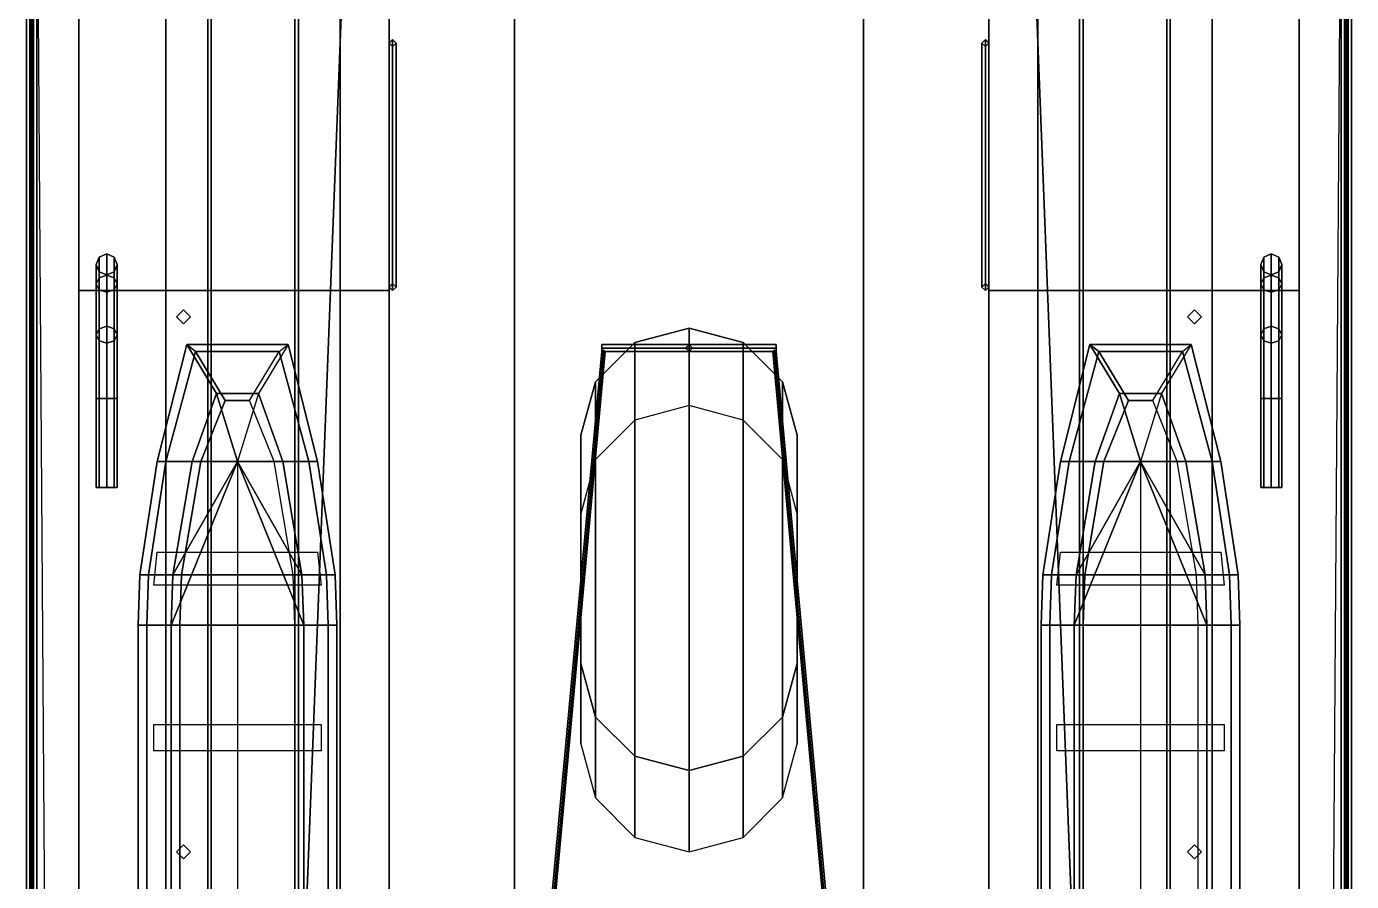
# Model space of a CAD drawing. Header units: millimetres. Extents: x -4 to 4, y -29 to 80.
# Drawn here: x -3.8 to 3.8, y -2.89 to 2.01 of the extents above; entities that cross this region are included whole.
import ezdxf

# ---------------------------------------------------------------- set-up
doc = ezdxf.new("R2010")
doc.units = ezdxf.units.MM
for name, color, linetype in [('boats', 1, 'Continuous'), ('deck', 2, 'Continuous'), ('patch', 6, 'Continuous'), ('railings', 6, 'Continuous'), ('rails', 5, 'Continuous'), ('superstructure', 3, 'Continuous')]:
    doc.layers.add(name, color=color, linetype=linetype)

msp = doc.modelspace()

# ---------------------------------------------------------------- linework, layer by layer
for points in [[(-3.8, -4.21), (-3.78, -4.21, 1), (-3.78, 3.18, 1), (-3.8, 3.18)], [(-3.8, -4.21, -0.91), (-3.8, -4.21), (-3.8, 3.18), (-3.8, 3.18, -0.91)], [(-3.5, -4.21, -1.75), (-3.8, -4.21, -0.91), (-3.8, 3.18, -0.91), (-3.5, 3.18, -1.75)], [(-3.78, -4.21, 1.23), (-3.762, -4.21, 1.2751), (-3.762, 3.18, 1.2751), (-3.78, 3.18, 1.23)], [(-3.78, -4.21, 1), (-3.7715, -4.21, 1.1301), (-3.7715, 3.18, 1.1301), (-3.78, 3.18, 1)], [(-3.7715, -4.21, 1.1301), (-3.78, -4.21, 1.16), (-3.78, 3.18, 1.16), (-3.7715, 3.18, 1.1301)], [(-3.78, -4.21, 1.16), (-3.78, -4.21, 1.23), (-3.78, 3.18, 1.23), (-3.78, 3.18, 1.16)], [(-3.762, -4.21, 1.2751), (-3.74, -4.21, 1.61), (-3.74, 3.18, 1.61), (-3.762, 3.18, 1.2751)], [(-3.76, -4.21, 1.67), (-3.74, -4.21, 1.69), (-3.74, 3.18, 1.69), (-3.76, 3.18, 1.67)], [(-3.76, -4.21, 1.63), (-3.76, -4.21, 1.67), (-3.76, 3.18, 1.67), (-3.76, 3.18, 1.63)], [(-3.74, -4.21, 1.61), (-3.76, -4.21, 1.63), (-3.76, 3.18, 1.63), (-3.74, 3.18, 1.61)], [(-3, -4.21, -2.15), (-3.5, -4.21, -1.75), (-3.5, 3.18, -1.75), (-3, 3.18, -2.15)], [(-2, -4.21, -2.33), (-3, -4.21, -2.15), (-3, 3.18, -2.15), (-2, 3.18, -2.33)], [(-1, -4.21, -2.36), (-2, -4.21, -2.33), (-2, 3.18, -2.33), (-1, 3.18, -2.36)], [(1, -4.21, -2.36), (-1, -4.21, -2.36), (-1, 3.18, -2.36), (1, 3.18, -2.36)], [(2, -4.21, -2.33), (1, -4.21, -2.36), (1, 3.18, -2.36), (2, 3.18, -2.33)], [(3, -4.21, -2.15), (2, -4.21, -2.33), (2, 3.18, -2.33), (3, 3.18, -2.15)], [(3.5, -4.21, -1.75), (3, -4.21, -2.15), (3, 3.18, -2.15), (3.5, 3.18, -1.75)], [(3.8, -4.21, -0.91), (3.5, -4.21, -1.75), (3.5, 3.18, -1.75), (3.8, 3.18, -0.91)], [(3.74, -4.21, 1.61), (3.762, -4.21, 1.2751), (3.762, 3.18, 1.2751), (3.74, 3.18, 1.61)], [(3.76, -4.21, 1.63), (3.74, -4.21, 1.61), (3.74, 3.18, 1.61), (3.76, 3.18, 1.63)], [(3.74, -4.21, 1.69), (3.76, -4.21, 1.67), (3.76, 3.18, 1.67), (3.74, 3.18, 1.69)], [(3.76, -4.21, 1.67), (3.76, -4.21, 1.63), (3.76, 3.18, 1.63), (3.76, 3.18, 1.67)], [(3.762, -4.21, 1.2751), (3.78, -4.21, 1.23), (3.78, 3.18, 1.23), (3.762, 3.18, 1.2751)], [(3.7715, -4.21, 1.1301), (3.78, -4.21, 1), (3.78, 3.18, 1), (3.7715, 3.18, 1.1301)], [(3.78, -4.21, 1.16), (3.7715, -4.21, 1.1301), (3.7715, 3.18, 1.1301), (3.78, 3.18, 1.16)], [(3.78, -4.21, 1), (3.8, -4.21), (3.8, 3.18), (3.78, 3.18, 1)], [(3.78, -4.21, 1.23), (3.78, -4.21, 1.16), (3.78, 3.18, 1.16), (3.78, 3.18, 1.23)], [(3.8, -4.21), (3.8, -4.21, -0.91), (3.8, 3.18, -0.91), (3.8, 3.18)]]:
    msp.add_3dface(points)
at = {"layer": 'boats'}
for points in [[(-3.05, -0.48, 4.14), (-3, -0.48, 4.14), (-2.83, 0.15, 4.14), (-2.88, 0.19, 4.14)], [(-2.85, -0.48, 3.64), (-3.05, -0.48, 4.14), (-2.88, 0.19, 4.14), (-2.71, -0.09, 3.64)], [(-2.88, 0.19, 4.14), (-2.83, 0.15, 4.14), (-2.35, 0.15, 4.14), (-2.3, 0.19, 4.14)], [(-2.71, -0.09, 3.64), (-2.88, 0.19, 4.14), (-2.3, 0.19, 4.14), (-2.47, -0.09, 3.64)], [(-2.33, -0.48, 3.64), (-2.13, -0.48, 4.14), (-2.3, 0.19, 4.14), (-2.47, -0.09, 3.64)], [(-2.13, -0.48, 4.14), (-2.18, -0.48, 4.14), (-2.35, 0.15, 4.14), (-2.3, 0.19, 4.14)], [(2.33, -0.48, 3.64), (2.13, -0.48, 4.14), (2.3, 0.19, 4.14), (2.47, -0.09, 3.64)], [(2.13, -0.48, 4.14), (2.18, -0.48, 4.14), (2.35, 0.15, 4.14), (2.3, 0.19, 4.14)], [(2.47, -0.09, 3.64), (2.3, 0.19, 4.14), (2.88, 0.19, 4.14), (2.71, -0.09, 3.64)], [(2.3, 0.19, 4.14), (2.35, 0.15, 4.14), (2.83, 0.15, 4.14), (2.88, 0.19, 4.14)], [(2.85, -0.48, 3.64), (3.05, -0.48, 4.14), (2.88, 0.19, 4.14), (2.71, -0.09, 3.64)], [(3.05, -0.48, 4.14), (3, -0.48, 4.14), (2.83, 0.15, 4.14), (2.88, 0.19, 4.14)], [(-3, -0.48, 4.14), (-2.8, -0.48, 3.64), (-2.66, -0.13, 3.64), (-2.83, 0.15, 4.14)], [(-2.83, 0.15, 4.14), (-2.66, -0.13, 3.64), (-2.52, -0.13, 3.64), (-2.35, 0.15, 4.14)], [(-2.18, -0.48, 4.14), (-2.38, -0.48, 3.64), (-2.52, -0.13, 3.64), (-2.35, 0.15, 4.14)], [(2.18, -0.48, 4.14), (2.38, -0.48, 3.64), (2.52, -0.13, 3.64), (2.35, 0.15, 4.14)], [(2.35, 0.15, 4.14), (2.52, -0.13, 3.64), (2.66, -0.13, 3.64), (2.83, 0.15, 4.14)], [(3, -0.48, 4.14), (2.8, -0.48, 3.64), (2.66, -0.13, 3.64), (2.83, 0.15, 4.14)], [(-2.59, -0.48, 3.56), (-2.85, -0.48, 3.64), (-2.71, -0.09, 3.64), (-2.59, -0.48, 3.56)], [(-2.8, -0.48, 3.64), (-2.38, -0.48, 3.64), (-2.52, -0.13, 3.64), (-2.66, -0.13, 3.64)], [(-2.59, -0.48, 3.56), (-2.71, -0.09, 3.64), (-2.47, -0.09, 3.64), (-2.59, -0.48, 3.56)], [(-2.59, -0.48, 3.56), (-2.33, -0.48, 3.64), (-2.47, -0.09, 3.64), (-2.59, -0.48, 3.56)], [(2.59, -0.48, 3.56), (2.33, -0.48, 3.64), (2.47, -0.09, 3.64), (2.59, -0.48, 3.56)], [(2.38, -0.48, 3.64), (2.8, -0.48, 3.64), (2.66, -0.13, 3.64), (2.52, -0.13, 3.64)], [(2.59, -0.48, 3.56), (2.47, -0.09, 3.64), (2.71, -0.09, 3.64), (2.59, -0.48, 3.56)], [(2.59, -0.48, 3.56), (2.85, -0.48, 3.64), (2.71, -0.09, 3.64), (2.59, -0.48, 3.56)], [(-3.15, -1.13, 4.14), (-3.1, -1.13, 4.14), (-3, -0.48, 4.14), (-3.05, -0.48, 4.14)], [(-2.96, -1.13, 3.64), (-3.15, -1.13, 4.14), (-3.05, -0.48, 4.14), (-2.85, -0.48, 3.64)], [(-3.1, -1.13, 4.14), (-2.91, -1.13, 3.64), (-2.8, -0.48, 3.64), (-3, -0.48, 4.14)], [(-2.59, -0.48, 3.56), (-2.97, -1.42, 3.64), (-2.96, -1.13, 3.64), (-2.59, -0.48, 3.56)], [(-2.59, -3.68, 3.56), (-2.97, -3.08, 3.64), (-2.97, -1.42, 3.64), (-2.59, -0.48, 3.56)], [(-2.59, -0.48, 3.56), (-2.96, -1.13, 3.64), (-2.85, -0.48, 3.64), (-2.59, -0.48, 3.56)], [(-2.91, -1.13, 3.64), (-2.27, -1.13, 3.64), (-2.38, -0.48, 3.64), (-2.8, -0.48, 3.64)], [(-2.59, -0.48, 3.56), (-2.22, -1.13, 3.64), (-2.33, -0.48, 3.64), (-2.59, -0.48, 3.56)], [(-2.59, -0.48, 3.56), (-2.21, -1.42, 3.64), (-2.22, -1.13, 3.64), (-2.59, -0.48, 3.56)], [(-2.59, -3.68, 3.56), (-2.21, -3.08, 3.64), (-2.21, -1.42, 3.64), (-2.59, -0.48, 3.56)], [(-2.08, -1.13, 4.14), (-2.27, -1.13, 3.64), (-2.38, -0.48, 3.64), (-2.18, -0.48, 4.14)], [(-2.22, -1.13, 3.64), (-2.03, -1.13, 4.14), (-2.13, -0.48, 4.14), (-2.33, -0.48, 3.64)], [(-2.03, -1.13, 4.14), (-2.08, -1.13, 4.14), (-2.18, -0.48, 4.14), (-2.13, -0.48, 4.14)], [(2.22, -1.13, 3.64), (2.03, -1.13, 4.14), (2.13, -0.48, 4.14), (2.33, -0.48, 3.64)], [(2.03, -1.13, 4.14), (2.08, -1.13, 4.14), (2.18, -0.48, 4.14), (2.13, -0.48, 4.14)], [(2.08, -1.13, 4.14), (2.27, -1.13, 3.64), (2.38, -0.48, 3.64), (2.18, -0.48, 4.14)], [(2.59, -3.68, 3.56), (2.21, -3.08, 3.64), (2.21, -1.42, 3.64), (2.59, -0.48, 3.56)], [(2.59, -0.48, 3.56), (2.21, -1.42, 3.64), (2.22, -1.13, 3.64), (2.59, -0.48, 3.56)], [(2.59, -0.48, 3.56), (2.22, -1.13, 3.64), (2.33, -0.48, 3.64), (2.59, -0.48, 3.56)], [(2.27, -1.13, 3.64), (2.91, -1.13, 3.64), (2.8, -0.48, 3.64), (2.38, -0.48, 3.64)], [(2.59, -3.68, 3.56), (2.97, -3.08, 3.64), (2.97, -1.42, 3.64), (2.59, -0.48, 3.56)], [(2.59, -0.48, 3.56), (2.96, -1.13, 3.64), (2.85, -0.48, 3.64), (2.59, -0.48, 3.56)], [(2.59, -0.48, 3.56), (2.97, -1.42, 3.64), (2.96, -1.13, 3.64), (2.59, -0.48, 3.56)], [(3.1, -1.13, 4.14), (2.91, -1.13, 3.64), (2.8, -0.48, 3.64), (3, -0.48, 4.14)], [(2.96, -1.13, 3.64), (3.15, -1.13, 4.14), (3.05, -0.48, 4.14), (2.85, -0.48, 3.64)], [(3.15, -1.13, 4.14), (3.1, -1.13, 4.14), (3, -0.48, 4.14), (3.05, -0.48, 4.14)], [(-2.11, -1.19, 4.03), (-3.07, -1.19, 4.03), (-3.05, -1, 4.03), (-2.13, -1, 4.03)], [(3.07, -1.19, 4.03), (2.11, -1.19, 4.03), (2.13, -1, 4.03), (3.05, -1, 4.03)], [(-3.16, -1.42, 4.14), (-3.11, -1.42, 4.14), (-3.1, -1.13, 4.14), (-3.15, -1.13, 4.14)], [(-2.97, -1.42, 3.64), (-3.16, -1.42, 4.14), (-3.15, -1.13, 4.14), (-2.96, -1.13, 3.64)], [(-3.11, -1.42, 4.14), (-2.92, -1.42, 3.64), (-2.91, -1.13, 3.64), (-3.1, -1.13, 4.14)], [(-2.92, -1.42, 3.64), (-2.26, -1.42, 3.64), (-2.27, -1.13, 3.64), (-2.91, -1.13, 3.64)], [(-2.07, -1.42, 4.14), (-2.26, -1.42, 3.64), (-2.27, -1.13, 3.64), (-2.08, -1.13, 4.14)], [(-2.21, -1.42, 3.64), (-2.02, -1.42, 4.14), (-2.03, -1.13, 4.14), (-2.22, -1.13, 3.64)], [(-2.02, -1.42, 4.14), (-2.07, -1.42, 4.14), (-2.08, -1.13, 4.14), (-2.03, -1.13, 4.14)], [(2.21, -1.42, 3.64), (2.02, -1.42, 4.14), (2.03, -1.13, 4.14), (2.22, -1.13, 3.64)], [(2.02, -1.42, 4.14), (2.07, -1.42, 4.14), (2.08, -1.13, 4.14), (2.03, -1.13, 4.14)], [(2.07, -1.42, 4.14), (2.26, -1.42, 3.64), (2.27, -1.13, 3.64), (2.08, -1.13, 4.14)], [(2.26, -1.42, 3.64), (2.92, -1.42, 3.64), (2.91, -1.13, 3.64), (2.27, -1.13, 3.64)], [(3.11, -1.42, 4.14), (2.92, -1.42, 3.64), (2.91, -1.13, 3.64), (3.1, -1.13, 4.14)], [(2.97, -1.42, 3.64), (3.16, -1.42, 4.14), (3.15, -1.13, 4.14), (2.96, -1.13, 3.64)], [(3.16, -1.42, 4.14), (3.11, -1.42, 4.14), (3.1, -1.13, 4.14), (3.15, -1.13, 4.14)], [(-3.16, -3.08, 4.14), (-3.11, -3.08, 4.14), (-3.11, -1.42, 4.14), (-3.16, -1.42, 4.14)], [(-2.97, -3.08, 3.64), (-3.16, -3.08, 4.14), (-3.16, -1.42, 4.14), (-2.97, -1.42, 3.64)], [(-3.11, -3.08, 4.14), (-2.92, -3.08, 3.64), (-2.92, -1.42, 3.64), (-3.11, -1.42, 4.14)], [(-2.92, -3.08, 3.64), (-2.26, -3.08, 3.64), (-2.26, -1.42, 3.64), (-2.92, -1.42, 3.64)], [(-2.07, -3.08, 4.14), (-2.26, -3.08, 3.64), (-2.26, -1.42, 3.64), (-2.07, -1.42, 4.14)], [(-2.21, -3.08, 3.64), (-2.02, -3.08, 4.14), (-2.02, -1.42, 4.14), (-2.21, -1.42, 3.64)], [(-2.02, -3.08, 4.14), (-2.07, -3.08, 4.14), (-2.07, -1.42, 4.14), (-2.02, -1.42, 4.14)], [(2.21, -3.08, 3.64), (2.02, -3.08, 4.14), (2.02, -1.42, 4.14), (2.21, -1.42, 3.64)], [(2.02, -3.08, 4.14), (2.07, -3.08, 4.14), (2.07, -1.42, 4.14), (2.02, -1.42, 4.14)], [(2.07, -3.08, 4.14), (2.26, -3.08, 3.64), (2.26, -1.42, 3.64), (2.07, -1.42, 4.14)], [(2.26, -3.08, 3.64), (2.92, -3.08, 3.64), (2.92, -1.42, 3.64), (2.26, -1.42, 3.64)], [(3.11, -3.08, 4.14), (2.92, -3.08, 3.64), (2.92, -1.42, 3.64), (3.11, -1.42, 4.14)], [(2.97, -3.08, 3.64), (3.16, -3.08, 4.14), (3.16, -1.42, 4.14), (2.97, -1.42, 3.64)], [(3.16, -3.08, 4.14), (3.11, -3.08, 4.14), (3.11, -1.42, 4.14), (3.16, -1.42, 4.14)], [(-2.11, -2.14, 4.03), (-3.07, -2.14, 4.03), (-3.07, -1.99, 4.03), (-2.11, -1.99, 4.03)], [(3.07, -2.14, 4.03), (2.11, -2.14, 4.03), (2.11, -1.99, 4.03), (3.07, -1.99, 4.03)]]:
    msp.add_3dface(points, dxfattribs=at)
at = {"layer": 'deck'}
for points in [[(-2.24, -4.21, 1.69), (-2.24, -8.82, 1.69), (-1.72, -8.82, 1.69), (-1.72, 9.14, 1.69)], [(-2.24, 3.18, 1.69), (-2.24, 3.18, 1.69), (-2.24, -4.21, 1.69), (-1.72, 9.14, 1.69)], [(1.72, 9.14, 1.69), (1.72, -8.82, 1.69), (2.24, -8.82, 1.69), (2.24, -4.21, 1.69)], [(1.72, 9.14, 1.69), (1.72, 9.14, 1.69), (2.24, -4.21, 1.69), (2.24, 3.18, 1.69)], [(-3.74, 3.18, 1.69), (-3.69, -4.21, 1.69), (-2.76, -4.21, 1.69), (-2.76, 3.18, 1.69)], [(-2.74, 3.18, 1.69), (-2.74, -4.21, 1.69), (-2.26, -4.21, 1.69), (-2.26, 3.18, 1.69)], [(2.26, 3.18, 1.69), (2.26, -4.21, 1.69), (2.74, -4.21, 1.69), (2.74, 3.18, 1.69)], [(2.76, 3.18, 1.69), (2.76, -4.21, 1.69), (3.69, -4.21, 1.69), (3.74, 3.18, 1.69)]]:
    msp.add_3dface(points, dxfattribs=at)
at = {"layer": 'patch'}
for points in [[(-1.7, 1.94, 4.56), (-1.72, 1.92, 4.54), (-1.72, 0.52, 4.54), (-1.7, 0.5, 4.56)], [(-1.7, 1.94, 4.07), (-1.72, 1.92, 4.05), (-1.72, 0.52, 4.05), (-1.7, 0.5, 4.07)], [(-1.72, 1.92, 4.54), (-1.7, 1.9, 4.52), (-1.7, 0.54, 4.52), (-1.72, 0.52, 4.54)], [(-1.72, 1.92, 4.05), (-1.7, 1.9, 4.03), (-1.7, 0.54, 4.03), (-1.72, 0.52, 4.05)], [(-1.68, 1.92, 4.54), (-1.7, 1.94, 4.56), (-1.7, 0.5, 4.56), (-1.68, 0.52, 4.54)], [(-1.68, 1.92, 4.05), (-1.7, 1.94, 4.07), (-1.7, 0.5, 4.07), (-1.68, 0.52, 4.05)], [(-1.7, 1.9, 4.52), (-1.68, 1.92, 4.54), (-1.68, 0.52, 4.54), (-1.7, 0.54, 4.52)], [(-1.7, 1.9, 4.03), (-1.68, 1.92, 4.05), (-1.68, 0.52, 4.05), (-1.7, 0.54, 4.03)], [(1.68, 1.92, 4.54), (1.7, 1.94, 4.52), (1.7, 0.5, 4.52), (1.68, 0.52, 4.54)], [(1.68, 1.92, 4.05), (1.7, 1.94, 4.03), (1.7, 0.5, 4.03), (1.68, 0.52, 4.05)], [(1.7, 1.9, 4.56), (1.68, 1.92, 4.54), (1.68, 0.52, 4.54), (1.7, 0.54, 4.56)], [(1.7, 1.9, 4.07), (1.68, 1.92, 4.05), (1.68, 0.52, 4.05), (1.7, 0.54, 4.07)], [(1.7, 1.94, 4.52), (1.72, 1.92, 4.54), (1.72, 0.52, 4.54), (1.7, 0.5, 4.52)], [(1.7, 1.94, 4.03), (1.72, 1.92, 4.05), (1.72, 0.52, 4.05), (1.7, 0.5, 4.03)], [(1.72, 1.92, 4.54), (1.7, 1.9, 4.56), (1.7, 0.54, 4.56), (1.72, 0.52, 4.54)], [(1.72, 1.92, 4.05), (1.7, 1.9, 4.07), (1.7, 0.54, 4.07), (1.72, 0.52, 4.05)]]:
    msp.add_3dface(points, dxfattribs=at)
at = {"layer": 'railings'}
for points in [[(-3.74, 3.75, 2.74), (-3.74, 1.84, 2.74), (-3.74, 1.84, 2.68), (-3.74, 3.75, 2.68)], [(3.74, 3.75, 2.74), (3.74, 1.84, 2.74), (3.74, 1.84, 2.68), (3.74, 3.75, 2.68)], [(-3.74, 1.78, 2.74), (-3.74, 1.78, 1.69), (-3.74, 1.84, 1.69), (-3.74, 1.84, 2.74)], [(3.74, 1.78, 2.74), (3.74, 1.78, 1.69), (3.74, 1.84, 1.69), (3.74, 1.84, 2.74)], [(-3.74, 1.78, 2.74), (-3.74, -0.13, 2.74), (-3.74, -0.13, 2.68), (-3.74, 1.78, 2.68)], [(3.74, 1.78, 2.74), (3.74, -0.13, 2.74), (3.74, -0.13, 2.68), (3.74, 1.78, 2.68)], [(-3.74, -0.19, 2.74), (-3.74, -0.19, 1.69), (-3.74, -0.13, 1.69), (-3.74, -0.13, 2.74)], [(3.74, -0.19, 2.74), (3.74, -0.19, 1.69), (3.74, -0.13, 1.69), (3.74, -0.13, 2.74)], [(-3.74, -0.19, 2.74), (-3.74, -2.1, 2.74), (-3.74, -2.1, 2.68), (-3.74, -0.19, 2.68)], [(3.74, -0.19, 2.74), (3.74, -2.1, 2.74), (3.74, -2.1, 2.68), (3.74, -0.19, 2.68)], [(-3.74, -2.16, 2.74), (-3.74, -2.16, 1.69), (-3.74, -2.1, 1.69), (-3.74, -2.1, 2.74)], [(3.74, -2.16, 2.74), (3.74, -2.16, 1.69), (3.74, -2.1, 1.69), (3.74, -2.1, 2.74)], [(-3.74, -2.16, 2.74), (-3.74, -4.07, 2.74), (-3.74, -4.07, 2.68), (-3.74, -2.16, 2.68)], [(3.74, -2.16, 2.74), (3.74, -4.07, 2.74), (3.74, -4.07, 2.68), (3.74, -2.16, 2.68)]]:
    msp.add_3dface(points, dxfattribs=at)
at = {"layer": 'rails'}
for points in [[(-2.76, 3.18, 1.71), (-2.76, -4.21, 1.71), (-2.74, -4.21, 1.71), (-2.74, 3.18, 1.71)], [(-2.76, -4.21, 1.69), (-2.76, -4.21, 1.71), (-2.76, 3.18, 1.71), (-2.76, 3.18, 1.69)], [(-2.74, 3.18, 1.71), (-2.74, -4.21, 1.71), (-2.74, -4.21, 1.69), (-2.74, 3.18, 1.69)], [(-2.26, 3.18, 1.71), (-2.26, -4.21, 1.71), (-2.24, -4.21, 1.71), (-2.24, 3.18, 1.71)], [(-2.26, -4.21, 1.69), (-2.26, -4.21, 1.71), (-2.26, 3.18, 1.71), (-2.26, 3.18, 1.69)], [(-2.24, 3.18, 1.71), (-2.24, -4.21, 1.71), (-2.24, -4.21, 1.69), (-2.24, 3.18, 1.69)], [(2.24, 3.18, 1.69), (2.24, -4.21, 1.69), (2.24, -4.21, 1.71), (2.24, 3.18, 1.71)], [(2.24, 3.18, 1.71), (2.24, -4.21, 1.71), (2.26, -4.21, 1.71), (2.26, 3.18, 1.71)], [(2.26, -4.21, 1.71), (2.26, -4.21, 1.69), (2.26, 3.18, 1.69), (2.26, 3.18, 1.71)], [(2.74, 3.18, 1.71), (2.74, -4.21, 1.71), (2.76, -4.21, 1.71), (2.76, 3.18, 1.71)], [(2.74, 3.18, 1.69), (2.74, -4.21, 1.69), (2.74, -4.21, 1.71), (2.74, 3.18, 1.71)], [(2.76, -4.21, 1.71), (2.76, -4.21, 1.69), (2.76, 3.18, 1.69), (2.76, 3.18, 1.71)]]:
    msp.add_3dface(points, dxfattribs=at)
at = {"layer": 'superstructure'}
for points in [[(-1.72, 9.14, 1.69), (-1.72, -8.82, 1.69), (-1.72, 5.26, 2.05), (-1.72, 9.14, 2.05)], [(1.72, 5.26, 2.05), (1.72, -8.82, 1.69), (1.72, 9.14, 1.69), (1.72, 9.14, 2.05)], [(-1.72, 5.26, 2.05), (-1.72, -8.82, 1.69), (-1.72, -5.55, 3.4), (-1.72, 0.5, 3.4)], [(-1.72, 5.26, 3.46), (-1.72, 5.26, 2.05), (-1.72, 0.5, 3.4), (-1.72, 4.4422, 3.46)], [(1.72, -5.55, 3.4), (1.72, -8.82, 1.69), (1.72, 5.26, 2.05), (1.72, 0.5, 3.4)], [(1.72, 5.26, 2.05), (1.72, 5.26, 3.46), (1.72, 4.4443, 3.46), (1.72, 0.5, 3.4)], [(-1.72, 4.4422, 3.46), (-1.72, 0.5, 3.4), (-1.72, 0.5, 3.56), (-1.72, 4.4422, 3.56)], [(-1.72, 4.44, 3.56), (-1.72, -5.36, 3.56), (1.72, -5.36, 3.56), (1.72, 4.44, 3.56)], [(1.72, 0.5, 3.4), (1.72, 4.4422, 3.46), (1.72, 4.4422, 3.56), (1.72, 0.5, 3.56)], [(-1.7, 1.94, 3.56), (-1.72, 1.92, 3.56), (-1.72, 1.92, 4.54), (-1.7, 1.94, 4.56)], [(-1.72, 1.92, 3.56), (-1.7, 1.9, 3.56), (-1.7, 1.9, 4.52), (-1.72, 1.92, 4.54)], [(-1.68, 1.92, 3.56), (-1.7, 1.94, 3.56), (-1.7, 1.94, 4.56), (-1.68, 1.92, 4.54)], [(-1.7, 1.9, 3.56), (-1.68, 1.92, 3.56), (-1.68, 1.92, 4.54), (-1.7, 1.9, 4.52)], [(1.7, 1.94, 3.56), (1.68, 1.92, 3.56), (1.68, 1.92, 4.54), (1.7, 1.94, 4.56)], [(1.68, 1.92, 3.56), (1.7, 1.9, 3.56), (1.7, 1.9, 4.52), (1.68, 1.92, 4.54)], [(1.72, 1.92, 3.56), (1.7, 1.94, 3.56), (1.7, 1.94, 4.56), (1.72, 1.92, 4.54)], [(1.7, 1.9, 3.56), (1.72, 1.92, 3.56), (1.72, 1.92, 4.54), (1.7, 1.9, 4.52)], [(-3.3824, 0.6924, 1.69), (-3.4, 0.65, 1.69), (-3.4, 0.65, 5.51), (-3.3824, 0.6924, 5.51)], [(-3.3824, 0.6924, 5.51), (-3.4, 0.65, 5.51), (-3.4, 0.5391, 5.837), (-3.3824, 0.5739, 5.8614)], [(-3.34, 0.71, 1.69), (-3.3824, 0.6924, 1.69), (-3.3824, 0.6924, 5.51), (-3.34, 0.71, 5.51)], [(-3.34, 0.71, 5.51), (-3.3824, 0.6924, 5.51), (-3.3824, 0.5739, 5.8614), (-3.34, 0.5883, 5.8714)], [(-3.2976, 0.6924, 1.69), (-3.34, 0.71, 1.69), (-3.34, 0.71, 5.51), (-3.2976, 0.6924, 5.51)], [(-3.2976, 0.6924, 5.51), (-3.34, 0.71, 5.51), (-3.34, 0.5883, 5.8714), (-3.2976, 0.5739, 5.8614)], [(-3.28, 0.65, 1.69), (-3.2976, 0.6924, 1.69), (-3.2976, 0.6924, 5.51), (-3.28, 0.65, 5.51)], [(-3.28, 0.65, 5.51), (-3.2976, 0.6924, 5.51), (-3.2976, 0.5739, 5.8614), (-3.28, 0.5391, 5.837)], [(3.2976, 0.6924, 1.69), (3.28, 0.65, 1.69), (3.28, 0.65, 5.51), (3.2976, 0.6924, 5.51)], [(3.2976, 0.6924, 5.51), (3.28, 0.65, 5.51), (3.28, 0.5391, 5.837), (3.2976, 0.5739, 5.8614)], [(3.34, 0.71, 1.69), (3.2976, 0.6924, 1.69), (3.2976, 0.6924, 5.51), (3.34, 0.71, 5.51)], [(3.34, 0.71, 5.51), (3.2976, 0.6924, 5.51), (3.2976, 0.5739, 5.8614), (3.34, 0.5883, 5.8714)], [(3.3824, 0.6924, 1.69), (3.34, 0.71, 1.69), (3.34, 0.71, 5.51), (3.3824, 0.6924, 5.51)], [(3.3824, 0.6924, 5.51), (3.34, 0.71, 5.51), (3.34, 0.5883, 5.8714), (3.3824, 0.5739, 5.8614)], [(3.4, 0.65, 1.69), (3.3824, 0.6924, 1.69), (3.3824, 0.6924, 5.51), (3.4, 0.65, 5.51)], [(3.4, 0.65, 5.51), (3.3824, 0.6924, 5.51), (3.3824, 0.5739, 5.8614), (3.4, 0.5391, 5.837)], [(-3.4, 0.65, 1.69), (-3.3824, 0.6076, 1.69), (-3.3824, 0.6076, 5.51), (-3.4, 0.65, 5.51)], [(-3.4, 0.65, 5.51), (-3.3824, 0.6076, 5.51), (-3.3824, 0.5044, 5.8127), (-3.4, 0.5391, 5.837)], [(-3.2976, 0.6076, 1.69), (-3.28, 0.65, 1.69), (-3.28, 0.65, 5.51), (-3.2976, 0.6076, 5.51)], [(-3.2976, 0.6076, 5.51), (-3.28, 0.65, 5.51), (-3.28, 0.5391, 5.837), (-3.2976, 0.5044, 5.8127)], [(3.28, 0.65, 1.69), (3.2976, 0.6076, 1.69), (3.2976, 0.6076, 5.51), (3.28, 0.65, 5.51)], [(3.28, 0.65, 5.51), (3.2976, 0.6076, 5.51), (3.2976, 0.5044, 5.8127), (3.28, 0.5391, 5.837)], [(3.3824, 0.6076, 1.69), (3.4, 0.65, 1.69), (3.4, 0.65, 5.51), (3.3824, 0.6076, 5.51)], [(3.3824, 0.6076, 5.51), (3.4, 0.65, 5.51), (3.4, 0.5391, 5.837), (3.3824, 0.5044, 5.8127)], [(-3.4, 0.2466, 6.2548), (-3.3824, 0.2814, 6.2791), (-3.3824, 0.5739, 5.8614), (-3.4, 0.5391, 5.837)], [(-3.3824, 0.2119, 6.2305), (-3.4, 0.2466, 6.2548), (-3.4, 0.5391, 5.837), (-3.3824, 0.5044, 5.8127)], [(-3.3824, 0.6076, 1.69), (-3.34, 0.59, 1.69), (-3.34, 0.59, 5.51), (-3.3824, 0.6076, 5.51)], [(-3.3824, 0.6076, 5.51), (-3.34, 0.59, 5.51), (-3.34, 0.49, 5.8026), (-3.3824, 0.5044, 5.8127)], [(-3.3824, 0.2814, 6.2791), (-3.34, 0.2958, 6.2892), (-3.34, 0.5883, 5.8714), (-3.3824, 0.5739, 5.8614)], [(-3.34, 0.59, 1.69), (-3.2976, 0.6076, 1.69), (-3.2976, 0.6076, 5.51), (-3.34, 0.59, 5.51)], [(-3.34, 0.59, 5.51), (-3.2976, 0.6076, 5.51), (-3.2976, 0.5044, 5.8127), (-3.34, 0.49, 5.8026)], [(-3.34, 0.2958, 6.2892), (-3.2976, 0.2814, 6.2791), (-3.2976, 0.5739, 5.8614), (-3.34, 0.5883, 5.8714)], [(-3.2976, 0.2814, 6.2791), (-3.28, 0.2466, 6.2548), (-3.28, 0.5391, 5.837), (-3.2976, 0.5739, 5.8614)], [(-3.28, 0.2466, 6.2548), (-3.2976, 0.2119, 6.2305), (-3.2976, 0.5044, 5.8127), (-3.28, 0.5391, 5.837)], [(-1.7, 0.54, 3.56), (-1.72, 0.52, 3.56), (-1.72, 0.52, 4.54), (-1.7, 0.54, 4.52)], [(-1.68, 0.52, 3.56), (-1.7, 0.54, 3.56), (-1.7, 0.54, 4.52), (-1.68, 0.52, 4.54)], [(1.7, 0.54, 3.56), (1.68, 0.52, 3.56), (1.68, 0.52, 4.54), (1.7, 0.54, 4.52)], [(1.72, 0.52, 3.56), (1.7, 0.54, 3.56), (1.7, 0.54, 4.52), (1.72, 0.52, 4.54)], [(3.28, 0.2466, 6.2548), (3.2976, 0.2814, 6.2791), (3.2976, 0.5739, 5.8614), (3.28, 0.5391, 5.837)], [(3.2976, 0.2119, 6.2305), (3.28, 0.2466, 6.2548), (3.28, 0.5391, 5.837), (3.2976, 0.5044, 5.8127)], [(3.2976, 0.6076, 1.69), (3.34, 0.59, 1.69), (3.34, 0.59, 5.51), (3.2976, 0.6076, 5.51)], [(3.2976, 0.6076, 5.51), (3.34, 0.59, 5.51), (3.34, 0.49, 5.8026), (3.2976, 0.5044, 5.8127)], [(3.2976, 0.2814, 6.2791), (3.34, 0.2958, 6.2892), (3.34, 0.5883, 5.8714), (3.2976, 0.5739, 5.8614)], [(3.34, 0.59, 1.69), (3.3824, 0.6076, 1.69), (3.3824, 0.6076, 5.51), (3.34, 0.59, 5.51)], [(3.34, 0.59, 5.51), (3.3824, 0.6076, 5.51), (3.3824, 0.5044, 5.8127), (3.34, 0.49, 5.8026)], [(3.34, 0.2958, 6.2892), (3.3824, 0.2814, 6.2791), (3.3824, 0.5739, 5.8614), (3.34, 0.5883, 5.8714)], [(3.3824, 0.2814, 6.2791), (3.4, 0.2466, 6.2548), (3.4, 0.5391, 5.837), (3.3824, 0.5739, 5.8614)], [(3.4, 0.2466, 6.2548), (3.3824, 0.2119, 6.2305), (3.3824, 0.5044, 5.8127), (3.4, 0.5391, 5.837)], [(-3.5, 0.5, 3.56), (-3.5, -5.55, 3.56), (-1.72, -5.55, 3.56), (-1.72, 0.5, 3.56)], [(-1.72, 0.5, 3.56), (-1.72, 0.5, 3.4), (-3.5, 0.5, 3.4), (-3.5, 0.5, 3.56)], [(-3.5, 0.5, 3.4), (-3.5, -5.55, 3.4), (-3.5, -5.55, 3.56), (-3.5, 0.5, 3.56)], [(-3.34, 0.1975, 6.2204), (-3.3824, 0.2119, 6.2305), (-3.3824, 0.5044, 5.8127), (-3.34, 0.49, 5.8026)], [(-3.2976, 0.2119, 6.2305), (-3.34, 0.1975, 6.2204), (-3.34, 0.49, 5.8026), (-3.2976, 0.5044, 5.8127)], [(-1.72, 0.52, 3.56), (-1.7, 0.5, 3.56), (-1.7, 0.5, 4.56), (-1.72, 0.52, 4.54)], [(-1.7, 0.5, 3.56), (-1.68, 0.52, 3.56), (-1.68, 0.52, 4.54), (-1.7, 0.5, 4.56)], [(1.68, 0.52, 3.56), (1.7, 0.5, 3.56), (1.7, 0.5, 4.56), (1.68, 0.52, 4.54)], [(1.7, 0.5, 3.56), (1.72, 0.52, 3.56), (1.72, 0.52, 4.54), (1.7, 0.5, 4.56)], [(3.5, 0.5, 3.56), (3.5, 0.5, 3.4), (1.72, 0.5, 3.4), (1.72, 0.5, 3.56)], [(1.72, 0.5, 3.56), (1.72, -5.55, 3.56), (3.5, -5.55, 3.56), (3.5, 0.5, 3.56)], [(3.34, 0.1975, 6.2204), (3.2976, 0.2119, 6.2305), (3.2976, 0.5044, 5.8127), (3.34, 0.49, 5.8026)], [(3.3824, 0.2119, 6.2305), (3.34, 0.1975, 6.2204), (3.34, 0.49, 5.8026), (3.3824, 0.5044, 5.8127)], [(3.5, -5.55, 3.56), (3.5, -5.55, 3.4), (3.5, 0.5, 3.4), (3.5, 0.5, 3.56)], [(-2.9, 0.39, 1.69), (-2.94, 0.35, 1.69), (-2.94, 0.35, 3.4), (-2.9, 0.39, 3.4)], [(-2.86, 0.35, 1.69), (-2.9, 0.39, 1.69), (-2.9, 0.39, 3.4), (-2.86, 0.35, 3.4)], [(2.9, 0.39, 1.69), (2.86, 0.35, 1.69), (2.86, 0.35, 3.4), (2.9, 0.39, 3.4)], [(2.94, 0.35, 1.69), (2.9, 0.39, 1.69), (2.9, 0.39, 3.4), (2.94, 0.35, 3.4)], [(-2.94, 0.35, 1.69), (-2.9, 0.31, 1.69), (-2.9, 0.31, 3.4), (-2.94, 0.35, 3.4)], [(-2.9, 0.31, 1.69), (-2.86, 0.35, 1.69), (-2.86, 0.35, 3.4), (-2.9, 0.31, 3.4)], [(2.86, 0.35, 1.69), (2.9, 0.31, 1.69), (2.9, 0.31, 3.4), (2.86, 0.35, 3.4)], [(2.9, 0.31, 1.69), (2.94, 0.35, 1.69), (2.94, 0.35, 3.4), (2.9, 0.31, 3.4)], [(-3.4, -0.12, 6.5), (-3.3824, -0.12, 6.5424), (-3.3824, 0.2814, 6.2791), (-3.4, 0.2466, 6.2548)], [(-3.3824, -0.12, 6.4576), (-3.4, -0.12, 6.5), (-3.4, 0.2466, 6.2548), (-3.3824, 0.2119, 6.2305)], [(-3.3824, -0.12, 6.5424), (-3.34, -0.12, 6.56), (-3.34, 0.2958, 6.2892), (-3.3824, 0.2814, 6.2791)], [(-3.34, -0.12, 6.56), (-3.2976, -0.12, 6.5424), (-3.2976, 0.2814, 6.2791), (-3.34, 0.2958, 6.2892)], [(-3.2976, -0.12, 6.5424), (-3.28, -0.12, 6.5), (-3.28, 0.2466, 6.2548), (-3.2976, 0.2814, 6.2791)], [(-3.28, -0.12, 6.5), (-3.2976, -0.12, 6.4576), (-3.2976, 0.2119, 6.2305), (-3.28, 0.2466, 6.2548)], [(0, -0.16, 3.56), (-0.31, -0.2431, 3.56), (-0.31, 0.202, 8.1375), (0, 0.2843, 8.1303)], [(-0.31, 0.202, 8.1375), (-0.31, -2.1717, 8.3451), (0, -2.2541, 8.3523), (0, 0.2843, 8.1303)], [(0.31, -0.2431, 3.56), (0, -0.16, 3.56), (0, 0.2843, 8.1303), (0.31, 0.202, 8.1375)], [(0, 0.2843, 8.1303), (0, -2.2541, 8.3523), (0.31, -2.1717, 8.3451), (0.31, 0.202, 8.1375)], [(3.28, -0.12, 6.5), (3.2976, -0.12, 6.5424), (3.2976, 0.2814, 6.2791), (3.28, 0.2466, 6.2548)], [(3.2976, -0.12, 6.4576), (3.28, -0.12, 6.5), (3.28, 0.2466, 6.2548), (3.2976, 0.2119, 6.2305)], [(3.2976, -0.12, 6.5424), (3.34, -0.12, 6.56), (3.34, 0.2958, 6.2892), (3.2976, 0.2814, 6.2791)], [(3.34, -0.12, 6.56), (3.3824, -0.12, 6.5424), (3.3824, 0.2814, 6.2791), (3.34, 0.2958, 6.2892)], [(3.3824, -0.12, 6.5424), (3.4, -0.12, 6.5), (3.4, 0.2466, 6.2548), (3.3824, 0.2814, 6.2791)], [(3.4, -0.12, 6.5), (3.3824, -0.12, 6.4576), (3.3824, 0.2119, 6.2305), (3.4, 0.2466, 6.2548)], [(-3.34, -0.12, 6.44), (-3.3824, -0.12, 6.4576), (-3.3824, 0.2119, 6.2305), (-3.34, 0.1975, 6.2204)], [(-3.2976, -0.12, 6.4576), (-3.34, -0.12, 6.44), (-3.34, 0.1975, 6.2204), (-3.2976, 0.2119, 6.2305)], [(-0.31, -0.2431, 3.56), (-0.5369, -0.47, 3.56), (-0.5369, -0.0231, 8.1572), (-0.31, 0.202, 8.1375)], [(-0.5369, -0.0231, 8.1572), (-0.5369, -1.9467, 8.3254), (-0.31, -2.1717, 8.3451), (-0.31, 0.202, 8.1375)], [(0.5, 0.17, 8.72), (0.5, 0.19, 8.7), (-0.5, 0.19, 8.7), (-0.5, 0.17, 8.72)], [(0.5, 0.19, 8.7), (0.5, 0.17, 8.68), (-0.5, 0.17, 8.68), (-0.5, 0.19, 8.7)], [(-0.5, 0.17, 8.72), (-0.5, 0.19, 8.7), (-0.5, 0.17, 8.68), (-0.5, 0.15, 8.7)], [(0.5, 0.15, 8.7), (0.5, 0.17, 8.72), (-0.5, 0.17, 8.72), (-0.5, 0.15, 8.7)], [(0.5, 0.17, 8.68), (0.5, 0.15, 8.7), (-0.5, 0.15, 8.7), (-0.5, 0.17, 8.68)], [(-0.49, 0.16, 8.71), (-0.5, 0.15, 8.7), (-0.5, 0.15, 8.7), (-0.49, 0.15, 8.71)], [(-0.5, 0.15, 8.7), (-0.49, 0.16, 8.69), (-0.49, 0.15, 8.69), (-0.5, 0.15, 8.7)], [(-0.48, 0.15, 8.7), (-0.49, 0.16, 8.71), (-0.49, 0.15, 8.71), (-0.48, 0.15, 8.7)], [(-0.49, 0.16, 8.69), (-0.48, 0.15, 8.7), (-0.48, 0.15, 8.7), (-0.49, 0.15, 8.69)], [(0, 0.19, 8.13), (-0.02, 0.17, 8.13), (-0.02, 0.17, 8.68), (0, 0.19, 8.7)], [(-0.02, 0.17, 8.13), (0, 0.15, 8.13), (0, 0.15, 8.7), (-0.02, 0.17, 8.68)], [(0.02, 0.17, 8.13), (0, 0.19, 8.13), (0, 0.19, 8.7), (0.02, 0.17, 8.68)], [(0, 0.15, 8.13), (0.02, 0.17, 8.13), (0.02, 0.17, 8.68), (0, 0.15, 8.7)], [(0.5369, -0.47, 3.56), (0.31, -0.2431, 3.56), (0.31, 0.202, 8.1375), (0.5369, -0.0231, 8.1572)], [(0.31, 0.202, 8.1375), (0.31, -2.1717, 8.3451), (0.5369, -1.9467, 8.3254), (0.5369, -0.0231, 8.1572)], [(0.49, 0.16, 8.71), (0.48, 0.15, 8.7), (0.48, 0.15, 8.7), (0.49, 0.15, 8.71)], [(0.48, 0.15, 8.7), (0.49, 0.16, 8.69), (0.49, 0.15, 8.69), (0.48, 0.15, 8.7)], [(0.5, 0.15, 8.7), (0.49, 0.16, 8.71), (0.49, 0.15, 8.71), (0.5, 0.15, 8.7)], [(0.49, 0.16, 8.69), (0.5, 0.15, 8.7), (0.5, 0.15, 8.7), (0.49, 0.15, 8.69)], [(0.5, 0.15, 8.7), (0.5, 0.17, 8.68), (0.5, 0.19, 8.7), (0.5, 0.17, 8.72)], [(3.34, -0.12, 6.44), (3.2976, -0.12, 6.4576), (3.2976, 0.2119, 6.2305), (3.34, 0.1975, 6.2204)], [(3.3824, -0.12, 6.4576), (3.34, -0.12, 6.44), (3.34, 0.1975, 6.2204), (3.3824, 0.2119, 6.2305)], [(-0.49, 0.15, 8.71), (-0.5, 0.15, 8.7), (-1, -5.31, 13.58), (-0.99, -5.31, 13.59)], [(-0.5, 0.15, 8.7), (-0.49, 0.15, 8.69), (-0.99, -5.31, 13.57), (-1, -5.31, 13.58)], [(-0.48, 0.15, 8.7), (-0.49, 0.15, 8.71), (-0.99, -5.31, 13.59), (-0.98, -5.31, 13.58)], [(-0.49, 0.15, 8.69), (-0.48, 0.15, 8.7), (-0.98, -5.31, 13.58), (-0.99, -5.31, 13.57)], [(0.49, 0.15, 8.71), (0.48, 0.15, 8.7), (0.98, -5.31, 13.58), (0.99, -5.31, 13.59)], [(0.48, 0.15, 8.7), (0.49, 0.15, 8.69), (0.99, -5.31, 13.57), (0.98, -5.31, 13.58)], [(0.5, 0.15, 8.7), (0.49, 0.15, 8.71), (0.99, -5.31, 13.59), (1, -5.31, 13.58)], [(0.49, 0.15, 8.69), (0.5, 0.15, 8.7), (1, -5.31, 13.58), (0.99, -5.31, 13.57)], [(-0.5369, -0.47, 3.56), (-0.62, -0.78, 3.56), (-0.62, -0.3304, 8.184), (-0.5369, -0.0231, 8.1572)], [(-0.62, -0.3304, 8.184), (-0.62, -1.6393, 8.2986), (-0.5369, -1.9467, 8.3254), (-0.5369, -0.0231, 8.1572)], [(0.62, -0.78, 3.56), (0.5369, -0.47, 3.56), (0.5369, -0.0231, 8.1572), (0.62, -0.3304, 8.184)], [(0.5369, -0.0231, 8.1572), (0.5369, -1.9467, 8.3254), (0.62, -1.6393, 8.2986), (0.62, -0.3304, 8.184)], [(-3.3824, -0.63, 6.4576), (-3.4, -0.63, 6.5), (-3.4, -0.12, 6.5), (-3.3824, -0.12, 6.4576)], [(-3.4, -0.63, 6.5), (-3.3824, -0.63, 6.5424), (-3.3824, -0.12, 6.5424), (-3.4, -0.12, 6.5)], [(-3.34, -0.63, 6.44), (-3.3824, -0.63, 6.4576), (-3.3824, -0.12, 6.4576), (-3.34, -0.12, 6.44)], [(-3.3824, -0.63, 6.5424), (-3.34, -0.63, 6.56), (-3.34, -0.12, 6.56), (-3.3824, -0.12, 6.5424)], [(-3.2976, -0.63, 6.4576), (-3.34, -0.63, 6.44), (-3.34, -0.12, 6.44), (-3.2976, -0.12, 6.4576)], [(-3.34, -0.63, 6.56), (-3.2976, -0.63, 6.5424), (-3.2976, -0.12, 6.5424), (-3.34, -0.12, 6.56)], [(-3.28, -0.63, 6.5), (-3.2976, -0.63, 6.4576), (-3.2976, -0.12, 6.4576), (-3.28, -0.12, 6.5)], [(-3.2976, -0.63, 6.5424), (-3.28, -0.63, 6.5), (-3.28, -0.12, 6.5), (-3.2976, -0.12, 6.5424)], [(3.28, -0.63, 6.5), (3.2976, -0.63, 6.5424), (3.2976, -0.12, 6.5424), (3.28, -0.12, 6.5)], [(3.2976, -0.63, 6.4576), (3.28, -0.63, 6.5), (3.28, -0.12, 6.5), (3.2976, -0.12, 6.4576)], [(3.2976, -0.63, 6.5424), (3.34, -0.63, 6.56), (3.34, -0.12, 6.56), (3.2976, -0.12, 6.5424)], [(3.34, -0.63, 6.44), (3.2976, -0.63, 6.4576), (3.2976, -0.12, 6.4576), (3.34, -0.12, 6.44)], [(3.34, -0.63, 6.56), (3.3824, -0.63, 6.5424), (3.3824, -0.12, 6.5424), (3.34, -0.12, 6.56)], [(3.3824, -0.63, 6.4576), (3.34, -0.63, 6.44), (3.34, -0.12, 6.44), (3.3824, -0.12, 6.4576)], [(3.3824, -0.63, 6.5424), (3.4, -0.63, 6.5), (3.4, -0.12, 6.5), (3.3824, -0.12, 6.5424)], [(3.4, -0.63, 6.5), (3.3824, -0.63, 6.4576), (3.3824, -0.12, 6.4576), (3.4, -0.12, 6.5)], [(-0.62, -0.78, 3.56), (-0.62, -2.1, 3.56), (-0.62, -1.6393, 8.2986), (-0.62, -0.3304, 8.184)], [(0.62, -2.1, 3.56), (0.62, -0.78, 3.56), (0.62, -0.3304, 8.184), (0.62, -1.6393, 8.2986)], [(-3.4, -0.63, 6.5), (-3.2976, -0.63, 6.5424), (-3.34, -0.63, 6.56), (-3.3824, -0.63, 6.5424)], [(-3.3824, -0.63, 6.4576), (-3.28, -0.63, 6.5), (-3.2976, -0.63, 6.5424), (-3.4, -0.63, 6.5)], [(-3.34, -0.63, 6.44), (-3.2976, -0.63, 6.4576), (-3.28, -0.63, 6.5), (-3.3824, -0.63, 6.4576)], [(3.2976, -0.63, 6.4576), (3.4, -0.63, 6.5), (3.3824, -0.63, 6.5424), (3.28, -0.63, 6.5)], [(3.28, -0.63, 6.5), (3.3824, -0.63, 6.5424), (3.34, -0.63, 6.56), (3.2976, -0.63, 6.5424)], [(3.34, -0.63, 6.44), (3.3824, -0.63, 6.4576), (3.4, -0.63, 6.5), (3.2976, -0.63, 6.4576)], [(-0.62, -2.1, 3.56), (-0.5369, -2.41, 3.56), (-0.5369, -1.9467, 8.3254), (-0.62, -1.6393, 8.2986)], [(0.5369, -2.41, 3.56), (0.62, -2.1, 3.56), (0.62, -1.6393, 8.2986), (0.5369, -1.9467, 8.3254)], [(-0.5369, -2.41, 3.56), (-0.31, -2.6369, 3.56), (-0.31, -2.1717, 8.3451), (-0.5369, -1.9467, 8.3254)], [(0.31, -2.6369, 3.56), (0.5369, -2.41, 3.56), (0.5369, -1.9467, 8.3254), (0.31, -2.1717, 8.3451)], [(-0.31, -2.6369, 3.56), (0, -2.72, 3.56), (0, -2.2541, 8.3523), (-0.31, -2.1717, 8.3451)], [(0, -2.72, 3.56), (0.31, -2.6369, 3.56), (0.31, -2.1717, 8.3451), (0, -2.2541, 8.3523)], [(-2.9, -2.68, 1.69), (-2.94, -2.72, 1.69), (-2.94, -2.72, 3.4), (-2.9, -2.68, 3.4)], [(-2.94, -2.72, 1.69), (-2.9, -2.76, 1.69), (-2.9, -2.76, 3.4), (-2.94, -2.72, 3.4)], [(-2.86, -2.72, 1.69), (-2.9, -2.68, 1.69), (-2.9, -2.68, 3.4), (-2.86, -2.72, 3.4)], [(-2.9, -2.76, 1.69), (-2.86, -2.72, 1.69), (-2.86, -2.72, 3.4), (-2.9, -2.76, 3.4)], [(2.9, -2.68, 1.69), (2.86, -2.72, 1.69), (2.86, -2.72, 3.4), (2.9, -2.68, 3.4)], [(2.86, -2.72, 1.69), (2.9, -2.76, 1.69), (2.9, -2.76, 3.4), (2.86, -2.72, 3.4)], [(2.94, -2.72, 1.69), (2.9, -2.68, 1.69), (2.9, -2.68, 3.4), (2.94, -2.72, 3.4)], [(2.9, -2.76, 1.69), (2.94, -2.72, 1.69), (2.94, -2.72, 3.4), (2.9, -2.76, 3.4)]]:
    msp.add_3dface(points, dxfattribs=at)

doc.saveas('drawing.dxf')
